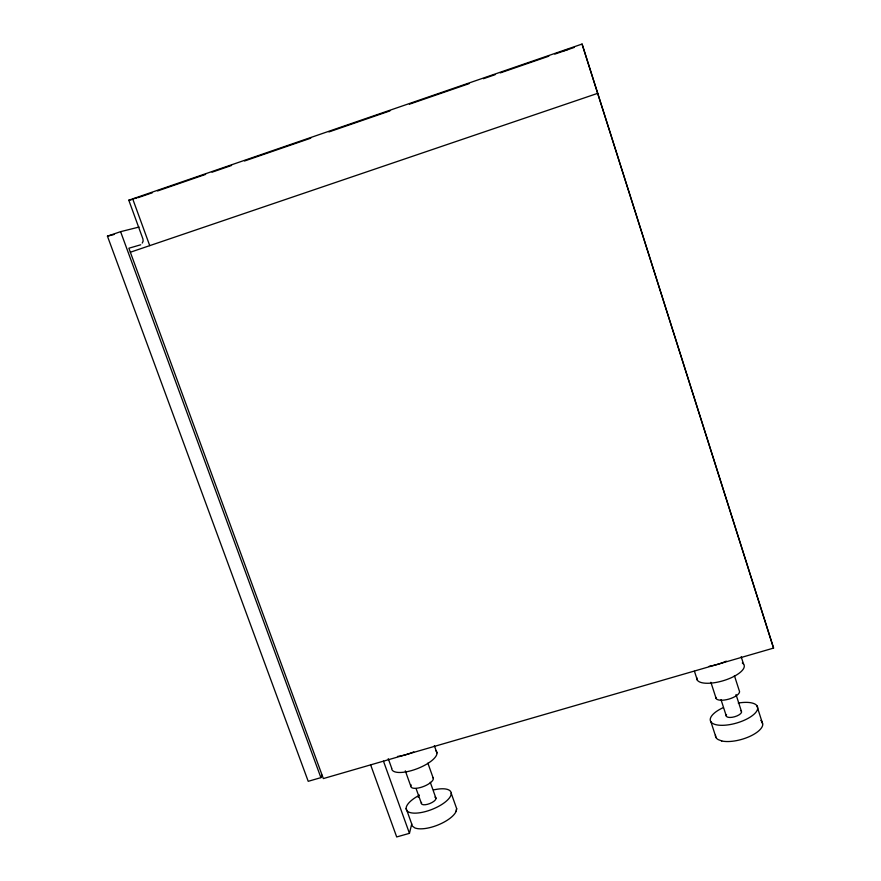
<?xml version="1.0" encoding="UTF-8"?>
<svg xmlns="http://www.w3.org/2000/svg" width="881" height="881" viewBox="0 0 881 881"><rect width="100%" height="100%" fill="white"/><g stroke="black" fill="none" stroke-linecap="round" stroke-linejoin="round"><path stroke-width="1.32" d="M762.583 723.653L756.922 705.846M456.149 811.368L456.655 808.615L451.16 793.131M370.637 764.873L396.692 836.95L409.456 833.338L411.724 823.999L406.163 808.505M418.2 797.305L418.849 794.64M139.088 227.045L120.587 231.67L107.438 236.163L308.218 781.315L320.904 777.637L321.917 775.093M456.292 810.608L456.655 808.615M142.248 243.068L143.14 241.119L142.92 238.927L128.791 200.207L582.066 44.05L773.562 648.097L323.349 778.573L128.879 248.222L140.696 244.797M564.148 50.724L567.904 49.435M138.075 197.663L152.358 192.741M157.556 190.957L205.592 174.405M212.079 172.169L231.549 165.463M244.533 160.992L310.751 138.185M328.921 131.93L389.942 110.907M409.412 104.2L469.133 83.629M483.416 78.717L495.1 74.687M500.298 72.903L548.808 56.186M554.821 54.115L574.291 47.409M130.344 252.23L597.692 93.342M107.438 236.163L114.067 234.489M128.791 200.207L131.489 199.712M136.742 198.115L132.69 198.864L149.737 245.645M721.737 740.921L718.169 739.588A24.525 9.812 -16.2 0 1 715.482 735.095M120.587 231.67L320.904 777.637M383.466 761.151L409.456 833.338M405.304 770.842L410.799 786.171M388.257 758.684L391.726 768.309M773.562 648.097L582.066 44.05M430.269 782.284L435.985 798.318M416.063 788.517L421.36 803.318M434.344 745.656L436.91 752.881M427.88 763.133L433.331 778.463M710.89 682.29L716.154 698.512M694.459 671.289L697.3 680M710.846 721.594L716.055 737.595M721.021 699.69L726.396 716.275M734.413 675.639L739.236 690.627A12.301 4.636 -16.4 0 1 728.84 699.107A12.301 4.636 -16.4 0 1 715.857 697.345M736.02 694.558L741.373 711.154M741.174 656.708L743.575 664.197M762.054 721.869L762.781 724.336A24.448 9.779 -16.2 0 1 747.595 737.353A24.448 9.779 -16.2 0 1 721.682 740.965M740.668 710.538A7.984 3.106 -16.3 0 1 734.655 716.749A7.984 3.106 -16.3 0 1 726.528 714.579M742.309 662.975A24.668 8.92 -16.5 0 1 724.722 680.253A24.668 8.92 -16.5 0 1 696.772 677.72M760.821 720.471A24.525 9.812 -16.2 0 1 762.175 721.825M738.256 703.06A24.558 9.559 -16.3 0 1 754.984 713.313A24.558 9.559 -16.3 0 1 717.2 724.953A24.558 9.559 -16.3 0 1 722.905 707.795M726.307 661.146A24.701 8.667 -16.6 0 1 709.172 666.278M434.895 797.118A7.797 2.951 -21.5 0 1 429.829 803.549A7.797 2.951 -21.5 0 1 421.547 802.437M432.89 777.405A12.015 4.394 -21.4 0 1 422.329 786.931A12.015 4.394 -21.4 0 1 411.108 784.85M435.996 750.865A24.095 8.458 -21.2 0 1 417.682 768.507A24.095 8.458 -21.2 0 1 391.66 768.331M433.837 789.872A23.996 9.074 -21.5 0 1 448.132 799.43A23.996 9.074 -21.5 0 1 411.978 812.965A23.996 9.074 -21.5 0 1 419.125 795.378M456.127 811.379A23.886 9.284 -21.6 0 1 437.824 825.045A23.886 9.284 -21.6 0 1 414.863 827.92L412.583 826.268A23.952 9.306 -21.6 0 1 411.713 823.977M413.784 751.9A24.128 8.226 -21.1 0 1 397.54 756.438"/></g></svg>
